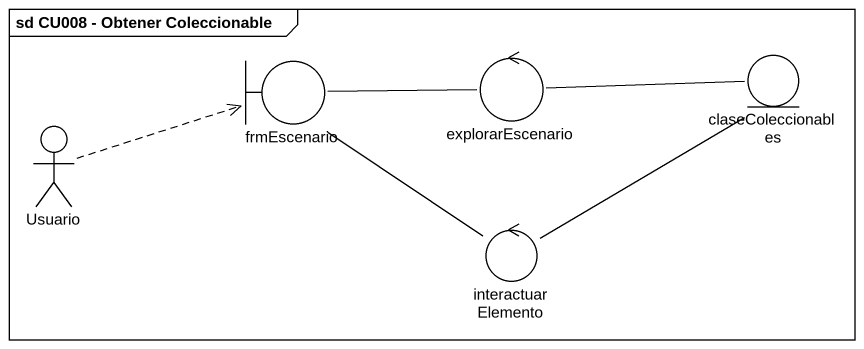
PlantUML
@startuml
mainframe sd CU008 - Obtener Coleccionable
boundary frmEscenario
control explorarEscenario
entity claseColeccionables
actor Usuario
control interactuarElemento
frmEscenario -right- explorarEscenario
frmEscenario -- interactuarElemento
explorarEscenario -right- claseColeccionables
Usuario .right.> frmEscenario
interactuarElemento -up- claseColeccionables
@enduml
